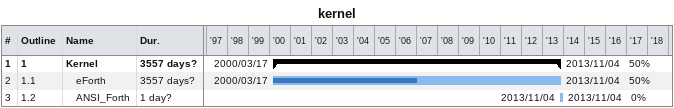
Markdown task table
kernel

| ID | WBS | Task | Duration | Start | Finish | % complete |
|---|---|---|---|---|---|---|
| 1 | 1 | **Kernel** | 3557d? | 2000-03-17 | 2013-11-04 | 50 |
| 2 | 1.1 | eForth | 3557d? | 2000-03-17 | 2013-11-04 | 50 |
| 3 | 1.2 | ANSI_Forth | 1d? | 2013-11-04 | 2013-11-04 | 0 |
